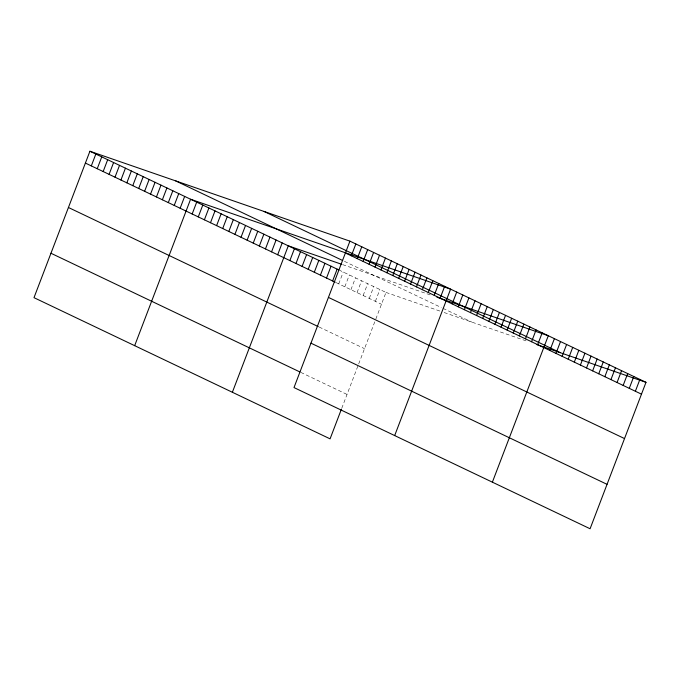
<?xml version="1.0" encoding="UTF-8"?>
<svg xmlns="http://www.w3.org/2000/svg" width="680" height="680" viewBox="0 0 680 680"><rect width="100%" height="100%" fill="white"/><g stroke="black" fill="none" stroke-linecap="round" stroke-linejoin="round"><path stroke-width="0.51" stroke-dasharray="3.4 2.55" d="M338.733 283.875L343.247 272.043M344.837 286.781L349.358 274.95M350.948 289.697L355.462 277.865M357.051 292.604L361.573 280.772M363.162 295.519L367.676 283.688M369.265 298.426L373.787 286.594M375.368 301.342L379.89 289.51M341.768 408.255L358.326 364.879M358.692 363.927L375.071 321.036M375.827 319.056L385.993 292.425L339.762 270.376M342.635 264.622L431.06 295.205M385.993 292.425L440.334 311.21M444.15 312.528L526.804 341.113M344.428 261.358L441.269 307.53M443.012 308.363L471.801 322.091M336.115 282.625L381.48 304.257M319.158 327.037L364.514 348.67M300.806 372.385L347.046 394.434"/><path stroke-width="1.02" d="M349.92 241.145L294.006 387.575L590.087 528.76L646 382.33L349.92 241.145L89.913 151.24L34 297.67L330.08 438.855L341.385 409.241M91.316 165.894L95.837 154.062M97.24 168.716L101.762 156.885M103.165 171.547L107.678 159.715M109.081 174.369L113.603 162.537M115.005 177.191L119.527 165.359M120.93 180.013L125.443 168.181M126.845 182.835L131.368 171.003M132.77 185.666L137.292 173.833M138.694 188.487L143.208 176.656M144.611 191.309L149.132 179.477M150.535 194.131L155.057 182.299M156.459 196.953L160.973 185.121M162.375 199.775L166.897 187.952M168.3 202.606L172.822 190.774M174.225 205.428L178.738 193.596M180.141 208.25L184.662 196.418M134.666 345.67L190.587 199.24L450.585 289.153L394.672 435.583M192.168 213.987L196.69 202.156M198.28 216.894L202.793 205.062M204.382 219.81L208.905 207.978M210.494 222.725L215.007 210.894M216.597 225.632L221.119 213.8M222.708 228.548L227.222 216.716M228.811 231.455L233.333 219.623M234.923 234.371L239.436 222.538M241.026 237.277L245.54 225.446M247.129 240.193L251.651 228.361M253.24 243.108L257.754 231.276M259.344 246.016L263.865 234.183M265.455 248.931L269.969 237.099M271.558 251.838L276.08 240.006M277.67 254.753L282.183 242.922M232.373 392.258L288.295 245.828L341.675 264.291M289.875 260.576L294.398 248.744M295.987 263.491L300.5 251.659M302.09 266.399L306.612 254.566M308.201 269.314L312.715 257.482M314.304 272.221L318.826 260.389M320.416 275.137L324.929 263.304M326.519 278.043L331.041 266.212M332.622 280.959L337.144 269.127M351.322 255.807L355.844 243.975M357.247 258.629L361.76 246.798M363.162 261.451L367.684 249.62M369.087 264.274L373.609 252.441M375.012 267.096L379.525 255.263M380.927 269.926L385.45 258.094M386.852 272.748L391.374 260.916M392.776 275.57L397.29 263.738M398.692 278.392L403.214 266.56M404.617 281.214L409.13 269.382M410.541 284.036L415.055 272.212M416.457 286.866L420.979 275.034M422.382 289.688L426.896 277.856M428.306 292.51L432.82 280.678M434.223 295.332L438.744 283.5M440.147 298.154L444.66 286.331M452.175 303.892L456.696 292.06M458.277 306.808L462.8 294.975M464.389 309.714L468.902 297.882M470.492 312.63L475.014 300.798M476.603 315.537L481.117 303.714M482.706 318.452L487.228 306.62M488.818 321.368L493.331 309.536M494.921 324.275L499.443 312.443M501.033 327.19L505.546 315.358M507.135 330.098L511.649 318.265M513.238 333.013L517.76 321.181M519.35 335.92L523.863 324.096M525.453 338.835L529.975 327.003M531.564 341.751L536.078 329.919M537.667 344.658L542.189 332.826M492.379 482.171L548.292 335.741L436.951 297.236M549.882 350.48L554.395 338.649M555.985 353.396L560.507 341.564M562.096 356.303L566.61 344.479M568.2 359.219L572.721 347.387M574.311 362.134L578.825 350.302M580.414 365.041L584.936 353.209M586.525 367.957L591.039 356.125M592.629 370.863L597.15 359.031M598.731 373.779L603.254 361.947M604.843 376.686L609.356 364.863M610.946 379.601L615.468 367.769M617.058 382.517L621.571 370.685M623.16 385.424L627.683 373.592M629.272 388.339L633.785 376.507M635.375 391.247L639.897 379.414M536.622 344.505L646 382.33M264.12 211.48L560.201 352.656M345.398 252.977L641.478 394.162M175.72 180.914L342.686 260.525M89.913 151.24L338.887 269.96M85.4 163.072L335.24 282.208M328.44 297.398L624.52 438.575M68.434 207.494L318.282 326.621M310.964 343.162L607.044 484.338M50.958 253.249L299.931 371.969"/></g></svg>
